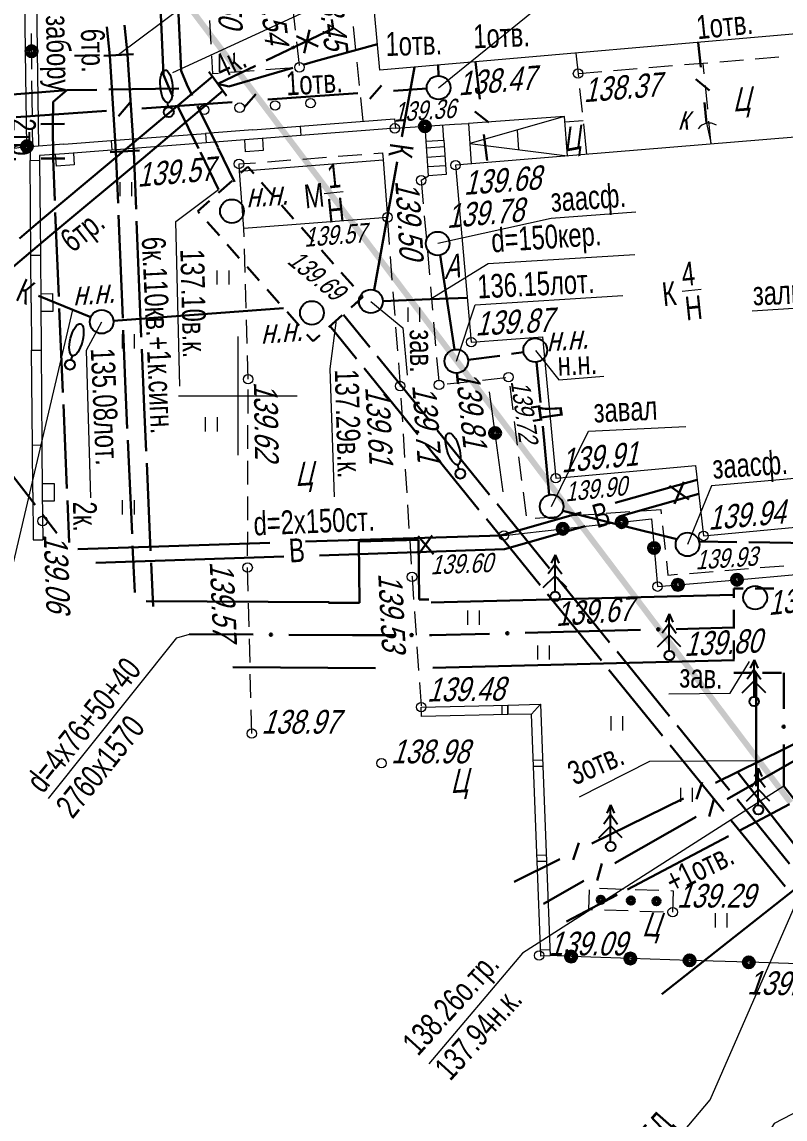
# Model space of a CAD drawing. Extents: x 10098 to 11902, y 8648 to 10202.
# Drawn here: x 11790.89 to 11823.09, y 8719.51 to 8765.76 of the extents above; entities that cross this region are included whole.
import ezdxf
from ezdxf.enums import TextEntityAlignment as Align

# ---------------------------------------------------------------- set-up
doc = ezdxf.new("R2010")
doc.units = 0
for name, color, linetype in [('1_Водопровод', 7, 'Continuous'), ('20_Строения', 7, 'Continuous'), ('21_Колодцы', 7, 'Continuous'), ('22_Столбы', 7, 'Continuous'), ('23_Ограждения', 7, 'Continuous'), ('24_Растительность', 7, 'Continuous'), ('38_Высотные_отметки', 7, 'Continuous'), ('50_Красные_линии', 7, 'Continuous'), ('51_Сетка_координат', 7, 'Continuous'), ('52_Топонимика', 7, 'Continuous'), ('Подписи_зданий', 7, 'Continuous')]:
    doc.layers.add(name, color=color, linetype=linetype)
for name, color, linetype, lineweight in [('3_Дренаж', 30, 'Continuous', 30), ('4_Канализация', 16, 'Continuous', 30), ('6_Теплопровод', 3, 'Continuous', 30), ('7_Электрокабели', 1, 'Continuous', 30), ('8_Связь', 3, 'Continuous', 30)]:
    doc.layers.add(name, color=color, linetype=linetype, lineweight=lineweight)
doc.styles.add('mggt', font='russian_1251.shx', dxfattribs={"width": 0.75, "oblique": 18, "height": 1})

msp = doc.modelspace()

# ---------------------------------------------------------------- hatches: boundary and pattern name
at = {"layer": '50_Красные_линии', "linetype": 'Continuous', "lineweight": 25}
for points in [[(11798.689, 8765.628), (11798.086, 8766.426), (11797.887, 8766.275), (11798.49, 8765.478)], [(11799.293, 8764.831), (11798.689, 8765.628), (11798.49, 8765.478), (11799.093, 8764.68)], [(11799.896, 8764.033), (11799.293, 8764.831), (11799.093, 8764.68), (11799.696, 8763.882)], [(11800.499, 8763.235), (11799.896, 8764.033), (11799.696, 8763.882), (11800.299, 8763.085)], [(11801.102, 8762.438), (11800.499, 8763.235), (11800.299, 8763.085), (11800.903, 8762.287)], [(11801.705, 8761.64), (11801.102, 8762.438), (11800.903, 8762.287), (11801.506, 8761.489)], [(11802.308, 8760.843), (11801.705, 8761.64), (11801.506, 8761.489), (11802.109, 8760.692)], [(11802.911, 8760.045), (11802.308, 8760.843), (11802.109, 8760.692), (11802.712, 8759.894)], [(11803.515, 8759.247), (11802.911, 8760.045), (11802.712, 8759.894), (11803.315, 8759.097)], [(11804.118, 8758.45), (11803.515, 8759.247), (11803.315, 8759.097), (11803.918, 8758.299)], [(11804.721, 8757.652), (11804.118, 8758.45), (11803.918, 8758.299), (11804.521, 8757.501)], [(11805.324, 8756.854), (11804.721, 8757.652), (11804.521, 8757.501), (11805.125, 8756.704)], [(11805.927, 8756.057), (11805.324, 8756.854), (11805.125, 8756.704), (11805.728, 8755.906)], [(11806.53, 8755.259), (11805.927, 8756.057), (11805.728, 8755.906), (11806.331, 8755.108)], [(11807.133, 8754.462), (11806.53, 8755.259), (11806.331, 8755.108), (11806.934, 8754.311)], [(11807.737, 8753.664), (11807.133, 8754.462), (11806.934, 8754.311), (11807.537, 8753.513)], [(11808.34, 8752.866), (11807.737, 8753.664), (11807.537, 8753.513), (11808.14, 8752.716)], [(11808.943, 8752.069), (11808.34, 8752.866), (11808.14, 8752.716), (11808.743, 8751.918)], [(11809.546, 8751.271), (11808.943, 8752.069), (11808.743, 8751.918), (11809.347, 8751.12)], [(11810.149, 8750.473), (11809.546, 8751.271), (11809.347, 8751.12), (11809.95, 8750.323)], [(11810.752, 8749.676), (11810.149, 8750.473), (11809.95, 8750.323), (11810.553, 8749.525)], [(11811.355, 8748.878), (11810.752, 8749.676), (11810.553, 8749.525), (11811.156, 8748.727)], [(11811.959, 8748.081), (11811.355, 8748.878), (11811.156, 8748.727), (11811.759, 8747.93)], [(11812.562, 8747.283), (11811.959, 8748.081), (11811.759, 8747.93), (11812.362, 8747.132)], [(11813.165, 8746.485), (11812.562, 8747.283), (11812.362, 8747.132), (11812.966, 8746.334)], [(11813.768, 8745.688), (11813.165, 8746.485), (11812.966, 8746.334), (11813.569, 8745.537)], [(11814.371, 8744.89), (11813.768, 8745.688), (11813.569, 8745.537), (11814.172, 8744.739)], [(11814.974, 8744.092), (11814.371, 8744.89), (11814.172, 8744.739), (11814.775, 8743.942)], [(11815.578, 8743.295), (11814.974, 8744.092), (11814.775, 8743.942), (11815.378, 8743.144)], [(11816.181, 8742.497), (11815.578, 8743.295), (11815.378, 8743.144), (11815.981, 8742.346)], [(11816.784, 8741.699), (11816.181, 8742.497), (11815.981, 8742.346), (11816.584, 8741.549)], [(11817.387, 8740.902), (11816.784, 8741.699), (11816.584, 8741.549), (11817.188, 8740.751)], [(11817.99, 8740.104), (11817.387, 8740.902), (11817.188, 8740.751), (11817.791, 8739.953)], [(11818.593, 8739.307), (11817.99, 8740.104), (11817.791, 8739.953), (11818.394, 8739.156)], [(11819.196, 8738.509), (11818.593, 8739.307), (11818.394, 8739.156), (11818.997, 8738.358)], [(11819.8, 8737.711), (11819.196, 8738.509), (11818.997, 8738.358), (11819.6, 8737.561)], [(11820.403, 8736.914), (11819.8, 8737.711), (11819.6, 8737.561), (11820.203, 8736.763)], [(11821.006, 8736.116), (11820.403, 8736.914), (11820.203, 8736.763), (11820.806, 8735.965)], [(11821.609, 8735.318), (11821.006, 8736.116), (11820.806, 8735.965), (11821.41, 8735.168)], [(11822.212, 8734.521), (11821.609, 8735.318), (11821.41, 8735.168), (11822.013, 8734.37)], [(11822.815, 8733.723), (11822.212, 8734.521), (11822.013, 8734.37), (11822.616, 8733.572)], [(11823.418, 8732.926), (11822.815, 8733.723), (11822.616, 8733.572), (11823.219, 8732.775)]]:
    msp.add_hatch(color=8, dxfattribs=at).paths.add_polyline_path(points)

# ---------------------------------------------------------------- linework, layer by layer
at = {"layer": '1_Водопровод', "color": 8, "linetype": 'Continuous', "lineweight": 30}
for p, q in [((11815.924, 8745.489), (11819.37, 8746.466)), ((11818.21, 8746.204), (11819.027, 8745.626)), ((11818.811, 8746.376), (11818.426, 8745.453)), ((11816.088, 8744.912), (11819.441, 8745.863)), ((11811.088, 8744.116), (11814.481, 8745.079)), ((11811.252, 8743.539), (11814.645, 8744.502)), ((11793.244, 8743.54), (11801.349, 8743.806)), ((11802.848, 8743.855), (11811.088, 8744.116)), ((11807.599, 8744.085), (11808.252, 8743.327)), ((11808.198, 8744.107), (11807.602, 8743.304)), ((11794, 8742.965), (11801.943, 8743.225)), ((11803.443, 8743.274), (11811.252, 8743.539))]:
    msp.add_line(p, q, dxfattribs=at)
at = {"layer": '20_Строения', "color": 8, "linetype": 'Continuous', "lineweight": 15}
for points in [[(11822.092, 8806.397), (11824.298, 8781.627), (11825.66, 8765.438), (11805.985, 8763.728), (11803.239, 8793.698), (11801.044, 8819.462)], [(11827.947, 8764.727), (11824.879, 8761.022), (11809.184, 8759.723), (11809.848, 8752.265), (11812.85, 8752.485), (11813.41, 8746.528), (11819.301, 8747.059), (11819.647, 8744.095), (11827.12, 8744.803), (11826.567, 8750.667), (11826.278, 8753.733), (11832.301, 8754.259), (11831.628, 8760.222), (11837.719, 8760.752), (11837.267, 8766.722), (11843.104, 8767.227), (11841.477, 8786.739), (11827.964, 8785.504), (11829.283, 8766.34), (11827.947, 8764.727)]]:
    msp.add_lwpolyline(points, dxfattribs=at)
msp.add_lwpolyline([(11806.126, 8759.945), (11806.313, 8757.526), (11800.257, 8757.058), (11800.07, 8759.476)], close=True, dxfattribs=at)
at = {"layer": '21_Колодцы', "color": 8, "linetype": 'Continuous'}
for centre in [(11808.468, 8762.992), (11799.749, 8757.783), (11808.43, 8756.421), (11805.612, 8753.983), (11803.124, 8753.497), (11794.253, 8753.125), (11812.544, 8751.927), (11809.217, 8751.461), (11813.236, 8745.336), (11818.97, 8743.738), (11821.824, 8741.494)]:
    msp.add_circle(centre, 0.5, dxfattribs=at)
at = {"layer": '22_Столбы', "color": 8, "lineweight": 15}
msp.add_lwpolyline([(11819.772, 8761.491), (11819.968, 8760.616)], dxfattribs=at)
at = {"layer": '22_Столбы', "color": 8, "lineweight": 30}
for centre, radius in [((11815.309, 8728.754), 0.17), ((11816.583, 8728.724), 0.17), ((11815.309, 8728.754), 0.119), ((11815.309, 8728.754), 0.0679), ((11816.583, 8728.724), 0.119), ((11816.583, 8728.724), 0.0679), ((11817.66, 8728.697), 0.17), ((11817.66, 8728.697), 0.119), ((11817.66, 8728.697), 0.0679)]:
    msp.add_circle(centre, radius, dxfattribs=at)
at = {"layer": '22_Столбы', "color": 8, "lineweight": 9}
msp.add_arc((11819.88, 8760.951), 0.55, 56.2621, 146.2621, dxfattribs=at)
at = {"layer": '23_Ограждения', "color": 8, "linetype": 'Continuous', "lineweight": 15}
for p, q in [((11791.046, 8764.524), (11790.992, 8768.524)), ((11791.546, 8764.531), (11791.492, 8768.531)), ((11802.311, 8766.413), (11802.421, 8765.419)), ((11798.873, 8764.83), (11798.812, 8765.828)), ((11804.979, 8764.569), (11804.876, 8765.564)), ((11791.306, 8763.778), (11791.286, 8765.278)), ((11791.1, 8760.525), (11791.046, 8764.524)), ((11791.6, 8760.531), (11791.546, 8764.531)), ((11802.477, 8764.922), (11802.587, 8763.929)), ((11798.949, 8763.569), (11798.903, 8764.331)), ((11805.133, 8763.077), (11805.03, 8764.072)), ((11814.261, 8764.447), (11814.366, 8763.453)), ((11818.836, 8763.962), (11819.833, 8764.046)), ((11820.331, 8764.088), (11821.327, 8764.171)), ((11821.826, 8764.213), (11822.822, 8764.297)), ((11799.185, 8763.587), (11798.949, 8763.569)), ((11800.681, 8763.702), (11799.684, 8763.626)), ((11802.176, 8763.818), (11801.179, 8763.741)), ((11814.352, 8763.586), (11815.348, 8763.67)), ((11815.847, 8763.711), (11816.843, 8763.795)), ((11817.341, 8763.837), (11818.338, 8763.921)), ((11819.676, 8763.578), (11819.634, 8764.013)), ((11791.333, 8761.778), (11791.313, 8763.278)), ((11814.419, 8762.955), (11814.524, 8761.961)), ((11819.823, 8762.085), (11819.725, 8763.08)), ((11805.287, 8761.585), (11805.184, 8762.58)), ((11791.349, 8760.507), (11791.34, 8761.278)), ((11800.631, 8761.218), (11802.625, 8761.371)), ((11802.625, 8761.371), (11806.613, 8761.677)), ((11802.625, 8761.371), (11802.655, 8760.972)), ((11806.644, 8761.278), (11802.655, 8760.972)), ((11806.613, 8761.677), (11806.644, 8761.278)), ((11806.644, 8761.278), (11809.138, 8761.448)), ((11809.138, 8761.448), (11809.734, 8761.488)), ((11814.576, 8761.464), (11814.706, 8760.18)), ((11819.968, 8760.616), (11819.872, 8761.587)), ((11794.648, 8760.76), (11798.636, 8761.066)), ((11800.631, 8761.218), (11798.636, 8761.066)), ((11798.636, 8761.066), (11798.667, 8760.667)), ((11800.661, 8760.82), (11798.667, 8760.667)), ((11802.655, 8760.972), (11800.661, 8760.82)), ((11801.035, 8760.848), (11801.073, 8760.35)), ((11792.654, 8760.607), (11791.23, 8760.498)), ((11791.23, 8760.498), (11791.235, 8759.926)), ((11792.654, 8760.607), (11794.648, 8760.76)), ((11794.679, 8760.361), (11792.685, 8760.208)), ((11794.648, 8760.76), (11794.679, 8760.361)), ((11798.667, 8760.667), (11794.679, 8760.361)), ((11800.325, 8760.292), (11800.287, 8760.791)), ((11801.073, 8760.35), (11800.325, 8760.292)), ((11791.235, 8759.926), (11791.635, 8759.929)), ((11791.267, 8755.926), (11791.235, 8759.926)), ((11792.685, 8760.208), (11791.633, 8760.128)), ((11791.633, 8760.128), (11791.635, 8759.929)), ((11791.635, 8759.929), (11791.667, 8755.93)), ((11792.349, 8759.681), (11792.311, 8760.18)), ((11793.058, 8760.237), (11793.097, 8759.738)), ((11801.243, 8759.868), (11802.24, 8759.945)), ((11802.738, 8759.984), (11803.735, 8760.061)), ((11804.234, 8760.1), (11805.231, 8760.177)), ((11805.729, 8760.215), (11806.103, 8760.244)), ((11806.103, 8760.244), (11806.126, 8759.945)), ((11793.097, 8759.738), (11792.349, 8759.681)), ((11800.047, 8759.776), (11800.744, 8759.83)), ((11800.07, 8759.476), (11800.047, 8759.776)), ((11807.735, 8759.086), (11807.822, 8758.09)), ((11807.865, 8757.592), (11807.952, 8756.595)), ((11806.308, 8757.376), (11806.385, 8756.379)), ((11800.267, 8756.701), (11800.257, 8757.058)), ((11800.308, 8755.201), (11800.28, 8756.201)), ((11791.267, 8755.926), (11791.667, 8755.93)), ((11791.283, 8753.926), (11791.267, 8755.926)), ((11791.667, 8755.93), (11791.683, 8753.93)), ((11806.424, 8755.88), (11806.501, 8754.883)), ((11807.995, 8756.097), (11808.082, 8755.101)), ((11800.349, 8753.702), (11800.322, 8754.702)), ((11806.539, 8754.385), (11806.616, 8753.388)), ((11808.125, 8754.603), (11808.212, 8753.607)), ((11791.283, 8753.926), (11791.299, 8751.926)), ((11791.68, 8754.305), (11792.18, 8754.309)), ((11791.683, 8753.93), (11791.699, 8751.93)), ((11792.18, 8754.309), (11792.186, 8753.559)), ((11792.186, 8753.559), (11791.686, 8753.555)), ((11800.39, 8752.202), (11800.363, 8753.202)), ((11808.255, 8753.109), (11808.341, 8752.112)), ((11806.655, 8752.889), (11806.732, 8751.892)), ((11791.299, 8751.926), (11791.699, 8751.93)), ((11791.332, 8747.927), (11791.299, 8751.926)), ((11791.699, 8751.93), (11791.732, 8747.93)), ((11800.431, 8750.703), (11800.404, 8751.703)), ((11808.385, 8751.614), (11808.471, 8750.618)), ((11806.77, 8751.394), (11806.846, 8750.413)), ((11810.317, 8750.667), (11811.311, 8750.779)), ((11800.427, 8749.263), (11800.43, 8750.263)), ((11806.846, 8750.413), (11806.847, 8750.397)), ((11808.826, 8750.5), (11809.82, 8750.612)), ((11810.852, 8748.433), (11810.609, 8750.175)), ((11811.469, 8750.404), (11811.594, 8749.412)), ((11806.878, 8749.898), (11806.94, 8748.9)), ((11811.657, 8748.916), (11811.783, 8747.924)), ((11800.423, 8747.763), (11800.426, 8748.763)), ((11806.971, 8748.401), (11807.033, 8747.403)), ((11811.197, 8745.957), (11810.852, 8748.433)), ((11791.332, 8747.927), (11791.732, 8747.93)), ((11791.348, 8745.927), (11791.332, 8747.927)), ((11791.732, 8747.93), (11791.748, 8745.93)), ((11811.845, 8747.428), (11811.971, 8746.436)), ((11800.419, 8746.263), (11800.422, 8747.263)), ((11807.064, 8746.904), (11807.126, 8745.905)), ((11791.745, 8746.305), (11792.245, 8746.309)), ((11792.245, 8746.309), (11792.251, 8745.559)), ((11791.348, 8745.927), (11791.364, 8743.927)), ((11791.748, 8745.93), (11791.764, 8743.93)), ((11792.251, 8745.559), (11791.751, 8745.555)), ((11800.415, 8744.763), (11800.418, 8745.763)), ((11812.034, 8745.94), (11812.159, 8744.947)), ((11807.157, 8745.406), (11807.219, 8744.408)), ((11815.541, 8745.052), (11816.538, 8745.121)), ((11817.037, 8745.155), (11817.844, 8745.21)), ((11817.844, 8745.21), (11817.865, 8745.02)), ((11812.548, 8744.848), (11813.545, 8744.916)), ((11813.707, 8744.396), (11816.191, 8744.678)), ((11814.044, 8744.95), (11815.042, 8745.018)), ((11816.191, 8744.678), (11817.446, 8744.82)), ((11817.446, 8744.82), (11817.557, 8743.588)), ((11800.411, 8743.263), (11800.414, 8744.263)), ((11811.223, 8744.115), (11813.707, 8744.396)), ((11817.918, 8744.523), (11818.026, 8743.529)), ((11791.364, 8743.927), (11791.764, 8743.93)), ((11807.25, 8743.909), (11807.312, 8742.911)), ((11817.557, 8743.588), (11817.704, 8741.958)), ((11800.435, 8741.762), (11800.41, 8742.762)), ((11818.08, 8743.031), (11818.143, 8742.445)), ((11822.04, 8742.76), (11823.037, 8742.84)), ((11807.343, 8742.412), (11807.346, 8742.37)), ((11807.346, 8742.37), (11807.413, 8741.415)), ((11818.143, 8742.445), (11818.552, 8742.478)), ((11819.05, 8742.518), (11820.047, 8742.599)), ((11820.545, 8742.639), (11821.542, 8742.72)), ((11821.055, 8742.248), (11823.546, 8742.464)), ((11817.704, 8741.958), (11818.564, 8742.033)), ((11818.564, 8742.033), (11821.055, 8742.248)), ((11800.473, 8740.263), (11800.448, 8741.262)), ((11807.448, 8740.916), (11807.519, 8739.918)), ((11800.511, 8738.763), (11800.486, 8739.763)), ((11807.554, 8739.42), (11807.624, 8738.422)), ((11800.549, 8737.264), (11800.524, 8738.263)), ((11807.659, 8737.923), (11807.73, 8736.926)), ((11800.587, 8735.764), (11800.562, 8736.764)), ((11807.733, 8736.878), (11811.382, 8736.964)), ((11807.742, 8736.478), (11807.733, 8736.878)), ((11811.132, 8736.958), (11811.142, 8736.558)), ((11811.382, 8736.964), (11812.77, 8736.997)), ((11811.392, 8736.564), (11811.382, 8736.964)), ((11811.382, 8736.964), (11811.392, 8736.564)), ((11812.385, 8736.588), (11812.77, 8736.997)), ((11812.77, 8736.997), (11812.87, 8734.387)), ((11811.392, 8736.564), (11807.742, 8736.478)), ((11812.385, 8736.588), (11811.392, 8736.564)), ((11812.47, 8734.372), (11812.385, 8736.588)), ((11812.861, 8734.637), (11812.461, 8734.622)), ((11812.47, 8734.372), (11812.87, 8734.387)), ((11812.87, 8734.387), (11812.47, 8734.372)), ((11812.624, 8730.375), (11812.47, 8734.372)), ((11812.87, 8734.387), (11813.024, 8730.39)), ((11813.014, 8730.64), (11812.614, 8730.625)), ((11812.624, 8730.375), (11813.024, 8730.39)), ((11813.024, 8730.39), (11812.624, 8730.375)), ((11812.777, 8726.378), (11812.624, 8730.375)), ((11813.024, 8730.39), (11813.177, 8726.393)), ((11814.82, 8729.18), (11814.793, 8728.353)), ((11816.262, 8729.193), (11815.262, 8729.226)), ((11817.761, 8729.144), (11816.761, 8729.177)), ((11818.373, 8729.124), (11818.261, 8729.128)), ((11818.344, 8728.237), (11818.373, 8729.124)), ((11814.793, 8728.353), (11814.965, 8728.347)), ((11815.465, 8728.331), (11816.464, 8728.298)), ((11816.964, 8728.282), (11817.963, 8728.249)), ((11813.167, 8726.643), (11812.768, 8726.627)), ((11813.177, 8726.393), (11812.777, 8726.378)), ((11814.059, 8726.364), (11813.176, 8726.408)), ((11816.558, 8726.282), (11814.059, 8726.364)), ((11819.056, 8726.201), (11816.558, 8726.282)), ((11821.555, 8726.12), (11819.056, 8726.201)), ((11824.054, 8726.038), (11821.555, 8726.12))]:
    msp.add_line(p, q, dxfattribs=at)
for points in [[(11813.9, 8760.113), (11813.78, 8761.779), (11809.723, 8761.487), (11809.845, 8759.778)], [(11813.78, 8761.779), (11809.784, 8760.633), (11813.9, 8760.113)], [(11807.941, 8760.733), (11807.898, 8761.363)], [(11808.69, 8760.786), (11808.647, 8761.415)], [(11814.562, 8761.597), (11813.797, 8761.542)], [(11811.782, 8761.206), (11811.842, 8760.373)], [(11790.591, 8760.439), (11791.1, 8760.525), (11791.23, 8760.498)], [(11807.958, 8760.461), (11808.708, 8760.514)], [(11807.987, 8760.062), (11808.736, 8760.115)], [(11808.015, 8759.663), (11808.765, 8759.716)], [(11807.735, 8759.086), (11808.045, 8759.275)]]:
    msp.add_lwpolyline(points, dxfattribs=at)
msp.add_lwpolyline([(11808.794, 8759.329), (11808.045, 8759.275), (11807.941, 8760.733), (11808.69, 8760.786)], close=True, dxfattribs=at)
at = {"layer": '23_Ограждения', "color": 8, "linetype": 'Continuous', "lineweight": 30}
for centre, radius in [((11791.295, 8764.528), 0.25), ((11791.295, 8764.528), 0.175), ((11791.295, 8764.528), 0.1), ((11807.891, 8761.363), 0.25), ((11807.891, 8761.363), 0.175), ((11807.891, 8761.363), 0.1), ((11791.1, 8760.525), 0.25), ((11791.1, 8760.525), 0.175), ((11791.1, 8760.525), 0.1), ((11810.852, 8748.433), 0.25), ((11810.852, 8748.433), 0.175), ((11810.852, 8748.433), 0.1), ((11813.707, 8744.396), 0.25), ((11816.191, 8744.678), 0.25), ((11816.191, 8744.678), 0.175), ((11816.191, 8744.678), 0.1), ((11813.707, 8744.396), 0.175), ((11813.707, 8744.396), 0.1), ((11817.557, 8743.588), 0.25), ((11817.557, 8743.588), 0.175), ((11817.557, 8743.588), 0.1), ((11821.055, 8742.248), 0.25), ((11821.055, 8742.248), 0.175), ((11821.055, 8742.248), 0.1), ((11818.564, 8742.033), 0.25), ((11818.564, 8742.033), 0.175), ((11818.564, 8742.033), 0.1), ((11814.059, 8726.364), 0.25), ((11814.059, 8726.364), 0.175), ((11814.059, 8726.364), 0.1), ((11816.558, 8726.282), 0.25), ((11816.558, 8726.282), 0.175), ((11816.558, 8726.282), 0.1), ((11819.056, 8726.201), 0.25), ((11819.056, 8726.201), 0.175), ((11819.056, 8726.201), 0.1), ((11821.555, 8726.12), 0.25), ((11821.555, 8726.12), 0.175), ((11821.555, 8726.12), 0.1)]:
    msp.add_circle(centre, radius, dxfattribs=at)
at = {"layer": '24_Растительность', "color": 8}
msp.add_line((11797.061, 8762.17), (11797.049, 8762.353), dxfattribs=at)
at = {"layer": '24_Растительность', "color": 8, "linetype": 'Continuous', "lineweight": 15}
for p, q in [((11795.036, 8758.414), (11795.036, 8759.014)), ((11795.531, 8758.414), (11795.531, 8759.014)), ((11799.131, 8754.688), (11799.131, 8755.288)), ((11799.626, 8754.688), (11799.626, 8755.288)), ((11807.179, 8753.121), (11807.179, 8753.721)), ((11807.674, 8753.121), (11807.674, 8753.721)), ((11795.138, 8751.996), (11795.138, 8752.596)), ((11795.633, 8751.996), (11795.633, 8752.596)), ((11798.638, 8748.496), (11798.638, 8749.096)), ((11799.133, 8748.496), (11799.133, 8749.096)), ((11795.138, 8744.996), (11795.138, 8745.596)), ((11795.633, 8744.996), (11795.633, 8745.596)), ((11809.698, 8740.345), (11809.698, 8740.945)), ((11810.193, 8740.345), (11810.193, 8740.945)), ((11812.653, 8738.879), (11812.653, 8739.479)), ((11813.148, 8738.879), (11813.148, 8739.479)), ((11815.746, 8735.895), (11815.746, 8736.495)), ((11816.241, 8735.895), (11816.241, 8736.495)), ((11818.681, 8732.881), (11818.681, 8733.481)), ((11819.176, 8732.881), (11819.176, 8733.481)), ((11820.144, 8727.592), (11820.144, 8728.192)), ((11820.639, 8727.592), (11820.639, 8728.192))]:
    msp.add_line(p, q, dxfattribs=at)
at = {"layer": '24_Растительность', "color": 8, "linetype": 'Continuous'}
for p, q in [((11792.968, 8751.514), (11793.018, 8751.69)), ((11809.327, 8746.919), (11809.28, 8747.096)), ((11813.38, 8743.301), (11813.221, 8742.951)), ((11813.38, 8743.301), (11813.539, 8742.951)), ((11813.38, 8741.745), (11813.38, 8743.294)), ((11813.373, 8742.879), (11813.09, 8742.496)), ((11813.387, 8742.879), (11813.67, 8742.496)), ((11812.886, 8741.915), (11813.373, 8742.403)), ((11813.874, 8741.915), (11813.387, 8742.403)), ((11818.197, 8740.805), (11818.038, 8740.455)), ((11818.197, 8740.805), (11818.356, 8740.455)), ((11818.197, 8739.249), (11818.197, 8740.798)), ((11818.19, 8740.383), (11817.907, 8740)), ((11818.204, 8740.383), (11818.487, 8740)), ((11817.703, 8739.419), (11818.19, 8739.907)), ((11818.691, 8739.419), (11818.204, 8739.907)), ((11821.775, 8738.866), (11821.616, 8738.516)), ((11821.775, 8738.866), (11821.934, 8738.516)), ((11821.775, 8737.31), (11821.775, 8738.859)), ((11821.768, 8738.444), (11821.485, 8738.061)), ((11821.782, 8738.444), (11822.065, 8738.061)), ((11821.281, 8737.48), (11821.768, 8737.968)), ((11822.269, 8737.48), (11821.782, 8737.968)), ((11821.953, 8734.303), (11821.794, 8733.953)), ((11821.953, 8734.303), (11822.112, 8733.953)), ((11821.953, 8732.747), (11821.953, 8734.296)), ((11821.946, 8733.881), (11821.663, 8733.498)), ((11821.96, 8733.881), (11822.243, 8733.498)), ((11821.459, 8732.917), (11821.946, 8733.405)), ((11822.447, 8732.917), (11821.96, 8733.405)), ((11815.723, 8732.756), (11815.564, 8732.406)), ((11815.723, 8732.756), (11815.882, 8732.406)), ((11815.723, 8731.2), (11815.723, 8732.749)), ((11815.716, 8732.334), (11815.433, 8731.951)), ((11815.73, 8732.334), (11816.013, 8731.951)), ((11815.229, 8731.37), (11815.716, 8731.858)), ((11816.217, 8731.37), (11815.73, 8731.858))]:
    msp.add_line(p, q, dxfattribs=at)
at = {"layer": '24_Растительность', "color": 8, "linetype": 'Continuous', "lineweight": 9}
for centre in [(11798.578, 8762.055), (11800.075, 8762.148), (11801.572, 8762.242), (11803.069, 8762.336)]:
    msp.add_circle(centre, 0.2, dxfattribs=at)
at = {"layer": '24_Растительность', "color": 8}
msp.add_circle((11797.081, 8761.961), 0.21, dxfattribs=at)
at = {"layer": '24_Растительность', "color": 8, "linetype": 'Continuous'}
for centre, radius in [((11792.915, 8751.313), 0.21), ((11809.384, 8746.719), 0.21), ((11813.386, 8741.547), 0.2), ((11818.203, 8739.051), 0.2), ((11821.781, 8737.112), 0.2), ((11821.959, 8732.549), 0.2), ((11815.729, 8731.002), 0.2)]:
    msp.add_circle(centre, radius, dxfattribs=at)
at = {"layer": '24_Растительность', "color": 8}
msp.add_ellipse((11796.987, 8763.045), major_axis=(-0.062, 0.692), ratio=0.369829, dxfattribs=at)
at = {"layer": '24_Растительность', "color": 8, "linetype": 'Continuous'}
for centre, major_axis in [((11793.188, 8752.366), (0.172, 0.674)), ((11809.08, 8747.764), (-0.196, 0.667))]:
    msp.add_ellipse(centre, major_axis=major_axis, ratio=0.369829, start_param=0, end_param=6.283175, dxfattribs=at)
at = {"layer": '38_Высотные_отметки', "color": 8, "lineweight": 9}
for centre in [(11802.596, 8763.85), (11814.352, 8763.586), (11806.62, 8761.277), (11800.047, 8759.776), (11809.184, 8759.723), (11807.735, 8759.086), (11806.313, 8757.526), (11809.848, 8752.265), (11800.431, 8750.703), (11808.485, 8750.462), (11811.42, 8750.791), (11806.846, 8750.413), (11813.41, 8746.528), (11791.758, 8744.724), (11811.223, 8744.115), (11819.647, 8744.095), (11800.41, 8742.763), (11807.346, 8742.37), (11817.704, 8741.958), (11807.733, 8736.878), (11800.587, 8735.764), (11806.059, 8734.513), (11818.344, 8728.237), (11812.707, 8726.408)]:
    msp.add_circle(centre, 0.2, dxfattribs=at)
at = {"layer": '3_Дренаж', "color": 8, "linetype": 'Continuous', "lineweight": 30}
for p, q in [((11809.141, 8751.955), (11808.532, 8755.931)), ((11811.045, 8751.689), (11809.713, 8751.523)), ((11812.05, 8751.848), (11811.539, 8751.767)), ((11812.767, 8749.718), (11812.604, 8751.431)), ((11813.136, 8745.826), (11812.861, 8748.723)), ((11818.524, 8743.963), (11813.712, 8745.152)), ((11821.055, 8743.833), (11819.456, 8743.856)), ((11827.848, 8743.739), (11821.555, 8743.826))]:
    msp.add_line(p, q, dxfattribs=at)
at = {"layer": '3_Дренаж', "color": 8, "linetype": 'Continuous', "lineweight": 15}
for points in [[(11816.792, 8757.748), (11813.22, 8757.475), (11808.43, 8756.421)], [(11809.23, 8751.461), (11810.008, 8753.836), (11816.241, 8754.234)], [(11821.695, 8753.589), (11825.424, 8753.819), (11829.727, 8753.534)], [(11812.557, 8751.906), (11813.538, 8750.675), (11815.442, 8750.825)], [(11813.236, 8745.336), (11814.794, 8748.516), (11818.897, 8748.706)], [(11823.657, 8746.53), (11819.985, 8746.211), (11818.97, 8743.738)]]:
    msp.add_lwpolyline(points, dxfattribs=at)
at = {"layer": '4_Канализация', "color": 8, "linetype": 'Continuous', "lineweight": 30}
for p, q in [((11806.914, 8760.923), (11807.449, 8763.855)), ((11806.405, 8758.133), (11806.722, 8759.868)), ((11805.745, 8754.465), (11806.405, 8758.133)), ((11791.586, 8754.213), (11793.032, 8753.622)), ((11805.006, 8753.931), (11805.114, 8753.939)), ((11806.112, 8753.997), (11808.106, 8754.071)), ((11808.106, 8754.071), (11809.682, 8754.129)), ((11793.032, 8753.622), (11793.79, 8753.314)), ((11794.752, 8753.162), (11801.93, 8753.701)), ((11790.532, 8746.589), (11791.447, 8745.4)), ((11791.752, 8745.004), (11792.362, 8744.212)), ((11817.88, 8724.779), (11824.544, 8730.026))]:
    msp.add_line(p, q, dxfattribs=at)
at = {"layer": '4_Канализация', "color": 8, "linetype": 'Continuous', "lineweight": 15}
for points in [[(11808.106, 8754.071), (11810.562, 8755.578), (11816.743, 8755.958)], [(11805.612, 8753.983), (11806.965, 8752.861), (11807.142, 8750.867)], [(11787.15, 8738.38), (11790.54, 8742.964), (11793.032, 8753.622)], [(11793.797, 8745.696), (11793.616, 8751.927), (11794.253, 8753.125)], [(11814.89, 8714.347), (11819.923, 8720.324), (11823.955, 8729.562)]]:
    msp.add_lwpolyline(points, dxfattribs=at)
at = {"layer": '51_Сетка_координат', "color": 8, "lineweight": 15}
for points in [[(11800, 8752.5), (11800, 8747.5)], [(11797.5, 8750), (11802.5, 8750)]]:
    msp.add_lwpolyline(points, dxfattribs=at)
at = {"layer": '6_Теплопровод', "color": 8, "linetype": 'Continuous', "lineweight": 30}
for p, q in [((11805.106, 8743.854), (11807.614, 8743.925)), ((11805.127, 8741.28), (11805.106, 8743.854)), ((11807.614, 8743.925), (11807.649, 8741.411)), ((11820.92, 8741.878), (11821.317, 8741.878)), ((11820.92, 8741.481), (11820.92, 8741.878)), ((11821.817, 8741.878), (11822.61, 8741.878)), ((11807.649, 8741.411), (11808.057, 8741.415)), ((11808.149, 8741.292), (11820.886, 8741.61)), ((11796.13, 8741.343), (11803.852, 8741.298)), ((11803.827, 8741.28), (11805.127, 8741.28)), ((11820.92, 8740.188), (11820.92, 8740.981)), ((11812.118, 8740.011), (11816.987, 8740.133)), ((11818.486, 8740.17), (11820.92, 8740.231)), ((11797.956, 8739.952), (11800.643, 8739.937)), ((11802.143, 8739.928), (11804.831, 8739.912)), ((11804.831, 8739.912), (11806.581, 8739.912)), ((11808.081, 8739.912), (11808.184, 8739.912)), ((11808.184, 8739.912), (11810.618, 8739.973)), ((11820.92, 8738.896), (11820.92, 8739.688)), ((11808.218, 8738.533), (11820.955, 8738.851)), ((11799.782, 8738.561), (11805.81, 8738.527)), ((11821.64, 8738.322), (11820.92, 8738.322)), ((11821.86, 8733.552), (11821.86, 8738.322)), ((11822.933, 8738.322), (11822.14, 8738.322)), ((11823.03, 8736.802), (11823.03, 8738.322)), ((11823.03, 8733.552), (11823.03, 8735.302)), ((11821.065, 8734.164), (11836.094, 8714.975)), ((11823.03, 8733.552), (11824.148, 8732.125))]:
    msp.add_line(p, q, dxfattribs=at)
at = {"layer": '6_Теплопровод', "color": 8, "linetype": 'Continuous', "lineweight": 15}
for points in [[(11792.006, 8733.023), (11797.431, 8739.797), (11797.956, 8739.952)], [(11818.175, 8737.443), (11820.768, 8737.466), (11821.579, 8738.808)]]:
    msp.add_lwpolyline(points, dxfattribs=at)
at = {"layer": '6_Теплопровод', "color": 8, "linetype": 'Continuous', "lineweight": 15, "flags": 128}
msp.add_lwpolyline([(11823.03, 8733.552), (11812.009, 8726.511), (11808.06, 8721.84)], dxfattribs=at)
at = {"layer": '6_Теплопровод', "color": 8, "linetype": 'Continuous', "lineweight": 30}
for centre in [(11801.393, 8739.932), (11811.368, 8739.992), (11817.736, 8740.151), (11807.331, 8739.912), (11823.03, 8736.052)]:
    msp.add_circle(centre, 0.05, dxfattribs=at)
at = {"layer": '7_Электрокабели', "color": 8, "linetype": 'Continuous', "lineweight": 30}
for p, q in [((11796.864, 8763.535), (11796.733, 8766.391)), ((11797.608, 8763.701), (11797.482, 8766.418)), ((11794.477, 8765.554), (11794.597, 8764.333)), ((11795.223, 8765.627), (11795.343, 8764.407)), ((11801.187, 8764.133), (11804.024, 8765.49)), ((11803.018, 8765.426), (11802.795, 8764.451)), ((11804.024, 8765.49), (11803.965, 8765.862)), ((11802.478, 8765.165), (11803.38, 8764.733)), ((11802.32, 8764.729), (11802.293, 8764.671)), ((11802.293, 8764.671), (11802.347, 8764.638)), ((11802.374, 8764.695), (11802.32, 8764.729)), ((11802.347, 8764.638), (11802.374, 8764.695)), ((11803.277, 8764.113), (11805.885, 8764.821)), ((11794.346, 8764.33), (11794.596, 8764.346)), ((11794.596, 8764.346), (11795.344, 8764.394)), ((11794.596, 8764.346), (11794.856, 8760.286)), ((11795.344, 8764.394), (11795.594, 8764.41)), ((11795.344, 8764.394), (11795.605, 8760.324)), ((11802.802, 8763.974), (11803.277, 8764.113)), ((11797.848, 8763.119), (11797.608, 8763.701)), ((11798.925, 8763.46), (11798.777, 8763.662)), ((11799.147, 8763.157), (11800.736, 8763.917)), ((11799.623, 8763.048), (11802.322, 8763.834)), ((11795.53, 8760.616), (11798.925, 8763.46)), ((11797.165, 8762.809), (11796.864, 8763.535)), ((11798.076, 8762.659), (11797.848, 8763.119)), ((11799.369, 8762.854), (11798.925, 8763.46)), ((11799.147, 8763.157), (11799.623, 8763.048)), ((11792.79, 8762.88), (11789.939, 8762.66)), ((11792.79, 8762.88), (11792.21, 8762.4)), ((11794.052, 8762.902), (11792.79, 8762.88)), ((11797.507, 8762.964), (11794.552, 8762.911)), ((11796.011, 8760.041), (11799.369, 8762.854)), ((11797.262, 8762.613), (11797.165, 8762.809)), ((11799.517, 8762.652), (11799.369, 8762.854)), ((11792.21, 8762.4), (11792.19, 8761.46)), ((11799.155, 8760.481), (11798.298, 8762.211)), ((11798.341, 8760.434), (11797.484, 8762.165)), ((11791.69, 8761.457), (11792.69, 8761.463)), ((11792.19, 8761.46), (11792.2, 8760.01)), ((11791.675, 8757.386), (11795.53, 8760.616)), ((11795.605, 8760.324), (11795.855, 8760.337)), ((11799.852, 8759.019), (11799.156, 8760.475)), ((11791.7, 8760.007), (11792.7, 8760.013)), ((11792.157, 8756.812), (11796.011, 8760.041)), ((11792.2, 8760.01), (11792.275, 8758.236)), ((11794.607, 8760.273), (11794.856, 8760.286)), ((11794.856, 8760.286), (11795.605, 8760.324)), ((11794.944, 8758.117), (11794.856, 8760.29)), ((11795.705, 8757.87), (11795.606, 8760.32)), ((11799.176, 8758.695), (11798.42, 8760.274)), ((11800.126, 8759.399), (11800.413, 8759.654)), ((11800.413, 8759.654), (11800.668, 8759.367)), ((11799.177, 8758.558), (11799.752, 8759.068)), ((11801, 8758.993), (11801.509, 8758.418)), ((11798.307, 8757.787), (11798.803, 8758.227)), ((11801.841, 8758.044), (11802.35, 8757.469)), ((11792.295, 8757.736), (11792.445, 8754.188)), ((11795.14, 8753.272), (11794.964, 8757.617)), ((11798.377, 8757.708), (11798.307, 8757.787)), ((11790.788, 8756.639), (11791.675, 8757.386)), ((11795.923, 8752.471), (11795.725, 8757.371)), ((11799.218, 8756.76), (11798.709, 8757.334)), ((11802.682, 8757.095), (11803.191, 8756.52)), ((11791.271, 8756.065), (11792.157, 8756.812)), ((11800.059, 8755.811), (11799.55, 8756.385)), ((11788.629, 8753.85), (11791.271, 8756.065)), ((11803.523, 8756.146), (11804.032, 8755.572)), ((11800.9, 8754.862), (11800.391, 8755.437)), ((11804.364, 8755.197), (11804.873, 8754.623)), ((11801.741, 8753.913), (11801.232, 8754.488)), ((11805.275, 8754.17), (11804.779, 8753.73)), ((11805.205, 8754.249), (11805.275, 8754.17)), ((11792.466, 8753.688), (11792.615, 8750.139)), ((11802.583, 8752.964), (11802.073, 8753.539)), ((11804.405, 8753.399), (11803.83, 8752.889)), ((11804.455, 8753.422), (11805.562, 8752.059)), ((11803.873, 8752.949), (11805.007, 8751.554)), ((11795.248, 8750.6), (11795.16, 8752.772)), ((11803.169, 8752.303), (11802.914, 8752.59)), ((11803.456, 8752.558), (11803.169, 8752.303)), ((11796.043, 8749.521), (11795.943, 8751.971)), ((11805.878, 8751.671), (11808.092, 8748.946)), ((11805.322, 8751.166), (11807.589, 8748.377)), ((11795.335, 8748.631), (11795.245, 8750.606)), ((11792.636, 8749.64), (11792.785, 8746.091)), ((11796.129, 8747.666), (11796.046, 8749.515)), ((11808.408, 8748.558), (11810.622, 8745.834)), ((11795.536, 8744.183), (11795.357, 8748.132)), ((11807.904, 8747.989), (11810.172, 8745.199)), ((11796.319, 8743.467), (11796.152, 8747.166)), ((11792.806, 8745.592), (11792.88, 8743.817)), ((11810.938, 8745.446), (11813.153, 8742.721)), ((11810.487, 8744.811), (11812.754, 8742.022)), ((11795.648, 8741.71), (11795.559, 8743.684)), ((11796.425, 8741.117), (11796.342, 8742.967)), ((11813.468, 8742.333), (11815.683, 8739.608)), ((11813.069, 8741.634), (11815.337, 8738.845)), ((11815.998, 8739.22), (11818.213, 8736.496)), ((11815.652, 8738.457), (11817.919, 8735.668)), ((11818.528, 8736.108), (11820.743, 8733.383)), ((11818.234, 8735.28), (11820.502, 8732.49)), ((11821.058, 8732.995), (11823.273, 8730.27)), ((11821.146, 8731.665), (11823.279, 8732.786)), ((11820.817, 8732.102), (11823.084, 8729.313)), ((11816.438, 8729.191), (11820.704, 8731.433)), ((11813.863, 8727.838), (11815.996, 8728.958))]:
    msp.add_line(p, q, dxfattribs=at)
at = {"layer": '7_Электрокабели', "color": 8, "linetype": 'Continuous', "lineweight": 15}
for points in [[(11813.435, 8773.117), (11805.821, 8772.487), (11794.97, 8764.37)], [(11812.948, 8768.214), (11806.137, 8767.714), (11797.236, 8763.618)], [(11797.548, 8750.402), (11797.385, 8757.347), (11799.176, 8758.695)], [(11804.073, 8745.747), (11803.9, 8751.139), (11804.164, 8753.185)], [(11828.997, 8722.633), (11822.626, 8719.319), (11819.431, 8714.224)]]:
    msp.add_lwpolyline(points, dxfattribs=at)
at = {"layer": '8_Связь', "color": 8, "linetype": 'Continuous', "lineweight": 30}
for p, q in [((11819.424, 8764.896), (11819.538, 8763.856)), ((11810.027, 8764.079), (11810.21, 8762.502)), ((11808.457, 8763.492), (11808.446, 8763.942)), ((11819.322, 8763.347), (11819.902, 8762.872)), ((11800.263, 8762.154), (11800.755, 8762.72)), ((11801.257, 8762.489), (11805.067, 8762.755)), ((11805.569, 8762.524), (11806.061, 8763.09)), ((11806.563, 8762.859), (11807.969, 8762.957)), ((11794.957, 8761.784), (11795.448, 8762.35)), ((11795.951, 8762.119), (11799.761, 8762.385)), ((11819.686, 8762.363), (11819.772, 8761.491)), ((11790.645, 8761.749), (11794.454, 8762.015)), ((11810.003, 8761.989), (11810.59, 8761.524)), ((11810.383, 8761.012), (11810.51, 8759.921)), ((11820.145, 8733.685), (11824.009, 8735.581)), ((11820.637, 8732.994), (11824.066, 8734.946)), ((11819.351, 8732.999), (11819.593, 8733.709)), ((11814.935, 8731.127), (11818.799, 8733.024)), ((11819.886, 8732.261), (11820.084, 8732.984)), ((11815.905, 8730.3), (11819.333, 8732.252)), ((11814.14, 8730.442), (11814.383, 8731.152)), ((11811.656, 8729.518), (11813.588, 8730.466)), ((11815.154, 8729.567), (11815.352, 8730.29)), ((11812.887, 8728.581), (11814.601, 8729.557))]:
    msp.add_line(p, q, dxfattribs=at)
at = {"layer": '8_Связь', "color": 8, "linetype": 'Continuous', "lineweight": 15}
for points in [[(11808.468, 8762.992), (11813.574, 8767.137), (11820.8, 8767.797)], [(11814.411, 8733.092), (11817.375, 8734.593), (11822.077, 8734.633)]]:
    msp.add_lwpolyline(points, dxfattribs=at)
at = {"layer": 'Подписи_зданий', "color": 8, "linetype": 'Continuous', "lineweight": 15}
for p, q in [((11803.642, 8758.535), (11804.438, 8758.618)), ((11818.743, 8754.415), (11819.539, 8754.498))]:
    msp.add_line(p, q, dxfattribs=at)

# ---------------------------------------------------------------- texts
at = {"layer": '1_Водопровод', "color": 8, "linetype": 'Continuous', "lineweight": 15, "style": 'mggt', "width": 0.75}
for s, rotation, p in [('В                   ', 15.7767, (11815.139, 8744.415)), ('d=2х150ст.', 2.3991, (11800.681, 8744.113)), ('В                   ', 3.6145, (11802.184, 8742.971))]:
    msp.add_text(s, height=1, rotation=rotation, dxfattribs=at).set_placement(p)
at = {"layer": '38_Высотные_отметки', "color": 8, "lineweight": 15, "style": 'mggt', "oblique": 18, "width": 0.8}
for s, height, rotation, p in [('138.50    ', 1, 273.6063, (11798.995, 8768.795)), ('138.54    ', 1, 277.0203, (11800.759, 8768.052)), ('138.45    ', 1, 276.2646, (11803.302, 8767.825)), ('138.47    ', 1, 4.5657, (11809.311, 8762.663)), ('138.37    ', 1, 4.5657, (11814.595, 8762.375)), ('139.36    ', 0.8, 3.7676, (11806.585, 8761.553)), ('139.57    ', 1, 4.8799, (11795.769, 8758.808)), ('139.68    ', 1, 4.292, (11809.537, 8758.467)), ('139.50    ', 1, 273.4495, (11806.637, 8759.063)), ('н.н.', 1, 4.1339, (11800.361, 8757.938)), ('139.78    ', 1, 5.0081, (11808.827, 8757.07)), ('139.57    ', 0.8, 4.4784, (11802.809, 8756.279)), ('139.69    ', 0.8, 320.7051, (11802.036, 8755.617)), ('н.н.', 1, 4.1339, (11793.053, 8753.804)), ('139.87    ', 1, 3.1416, (11810.024, 8752.536)), ('н.н.', 1, 4.1339, (11800.975, 8752.193)), ('н.н.', 1, 4.1339, (11813.03, 8751.868)), ('139.81    ', 1, 275.9817, (11809.178, 8751.05)), ('139.62    ', 1, 270.9493, (11800.67, 8750.591)), ('139.61    ', 1, 273.2439, (11805.371, 8750.371)), ('139.71    ', 1, 274.0798, (11807.353, 8750.448)), ('139.72    ', 0.8, 278.0889, (11811.507, 8750.611)), ('139.91    ', 1, 5.5438, (11813.657, 8746.761)), ('139.90    ', 0.8, 6.055, (11813.822, 8745.543)), ('139.94    ', 1, 4.9373, (11819.853, 8744.344)), ('139.06    ', 1, 272.1983, (11791.803, 8744.165)), ('139.60    ', 0.8, 2.2328, (11808.128, 8742.473)), ('139.93    ', 0.8, 3.7724, (11819.312, 8742.676)), ('139.57    ', 1, 272.5856, (11798.809, 8743.003)), ('139.53    ', 1, 272.9383, (11805.918, 8742.512)), ('139.71    ', 1, 5.7064, (11822.395, 8740.754)), ('139.67    ', 1, 4.2476, (11813.423, 8740.29)), ('139.80    ', 1, 2.8207, (11818.833, 8739.027)), ('139.48    ', 1, 0.7588, (11807.976, 8737.112)), ('139.36    ', 1, 358.6765, (11821.476, 8724.769))]:
    msp.add_text(s, height=height, rotation=rotation, dxfattribs=at).set_placement(p)
for s, p in [('138.97    ', (11800.99, 8735.76)), ('138.98    ', (11806.46, 8734.51)), ('139.29    ', (11818.52, 8728.428)), ('139.09    ', (11813.11, 8726.41))]:
    msp.add_text(s, height=1, dxfattribs=at).set_placement(p)
at = {"layer": '3_Дренаж', "color": 8, "linetype": 'Continuous', "lineweight": 15, "style": 'mggt', "width": 0.75}
for s, rotation, p in [('заасф.', 3.9031, (11813.229, 8757.756)), ('136.15лот.', 2.8413, (11810.124, 8754.103)), ('залит', 2.4832, (11821.744, 8753.813)), ('н.н.', 2.4832, (11813.509, 8750.85)), ('завал', 2.8413, (11815.028, 8748.872)), ('Д                   ', 278.3056, (11812.641, 8749.599)), ('заасф.', 3.9031, (11820.052, 8746.503))]:
    msp.add_text(s, height=1, rotation=rotation, dxfattribs=at).set_placement(p)
at = {"layer": '4_Канализация', "color": 8, "linetype": 'Continuous', "lineweight": 15, "style": 'mggt', "width": 0.75}
for s, rotation, p in [('К                   ', 261.8772, (11806.434, 8760.696)), ('d=150кер.', 3.8644, (11810.722, 8756.045)), ('К                   ', 336.3836, (11790.566, 8754.057)), ('зав.', 270.5037, (11807.25, 8752.798)), ('135.08лот.', 272.5734, (11793.79, 8751.991)), ('d=200чуг.БД', 48.6656, (11814.619, 8714.877))]:
    msp.add_text(s, height=1, rotation=rotation, dxfattribs=at).set_placement(p)
at = {"layer": '52_Топонимика', "color": 8, "linetype": 'Continuous', "lineweight": 15, "style": 'mggt', "oblique": 18, "width": 0.75}
for s, rotation, p in [('Ц', 4.2404, (11820.892, 8761.981)), ('к', 0.2804, (11818.556, 8761.223)), ('Ц', 10.4722, (11813.77, 8760.284)), ('А', 6.2906, (11808.715, 8754.923)), ('Ц', 4.2404, (11802.431, 8746.188)), ('Ц', 4.2404, (11808.981, 8733.246)), ('Ц', 358.6676, (11817.042, 8727.218))]:
    msp.add_text(s, height=1, rotation=rotation, dxfattribs=at).set_placement(p)
at = {"layer": '6_Теплопровод', "color": 8, "linetype": 'Continuous', "lineweight": 15, "style": 'mggt', "width": 0.75}
for s, rotation, p in [('d=4х76+50+40', 51.2661, (11791.773, 8733.197)), ('зав.', 358.2156, (11818.615, 8737.712)), ('2760х1570', 51.2661, (11793.026, 8732.129)), ('138.26о.тр.', 47.7807, (11807.597, 8722.131)), ('137.94н.к.', 47.7807, (11808.957, 8721.08))]:
    msp.add_text(s, height=1, rotation=rotation, dxfattribs=at).set_placement(p)
at = {"layer": '7_Электрокабели', "color": 8, "linetype": 'Continuous', "lineweight": 15, "style": 'mggt', "width": 0.75}
for s, rotation, p in [('к.по забору', 271.1208, (11791.861, 8768.135)), ('6тр.', 271.1208, (11793.376, 8765.472)), ('4к.', 25.0611, (11799.304, 8763.364)), ('2тр.', 270.5314, (11790.473, 8761.695)), ('6тр.', 38.3662, (11793.02, 8756.002)), ('6к.110кв.+1к.сигн.', 272.6815, (11795.943, 8756.685)), ('137.10в.к.', 271.4113, (11797.571, 8756.176)), ('137.29в.к.', 271.6311, (11804.087, 8751.11)), ('2к.', 270.9884, (11793.043, 8745.537))]:
    msp.add_text(s, height=1, rotation=rotation, dxfattribs=at).set_placement(p)
at = {"layer": '8_Связь', "color": 8, "linetype": 'Continuous', "lineweight": 15, "style": 'mggt', "width": 0.75}
for s, rotation, p in [('1отв.', 5.8823, (11819.345, 8765.527)), ('1отв.', 2.2418, (11809.929, 8765.148)), ('1отв.', 1.729, (11806.226, 8764.825)), ('1отв.', 3.364, (11802.029, 8763.162)), ('3отв.', 23.1219, (11813.997, 8734.026)), ('+1отв.', 26.5143, (11818.146, 8729.443))]:
    msp.add_text(s, height=1, rotation=rotation, dxfattribs=at).set_placement(p, align=Align.MIDDLE_LEFT)
at = {"layer": 'Подписи_зданий', "color": 8, "linetype": 'Continuous', "lineweight": 15, "style": 'mggt', "width": 0.75}
for s, p in [('1', (11803.823, 8758.741)), ('М', (11802.853, 8757.9)), ('Н', (11803.82, 8757.297)), ('4', (11818.772, 8754.619)), ('К', (11817.954, 8753.78)), ('Н', (11818.921, 8753.177))]:
    msp.add_text(s, height=1, rotation=5.9153, dxfattribs=at).set_placement(p)

doc.saveas('drawing.dxf')
